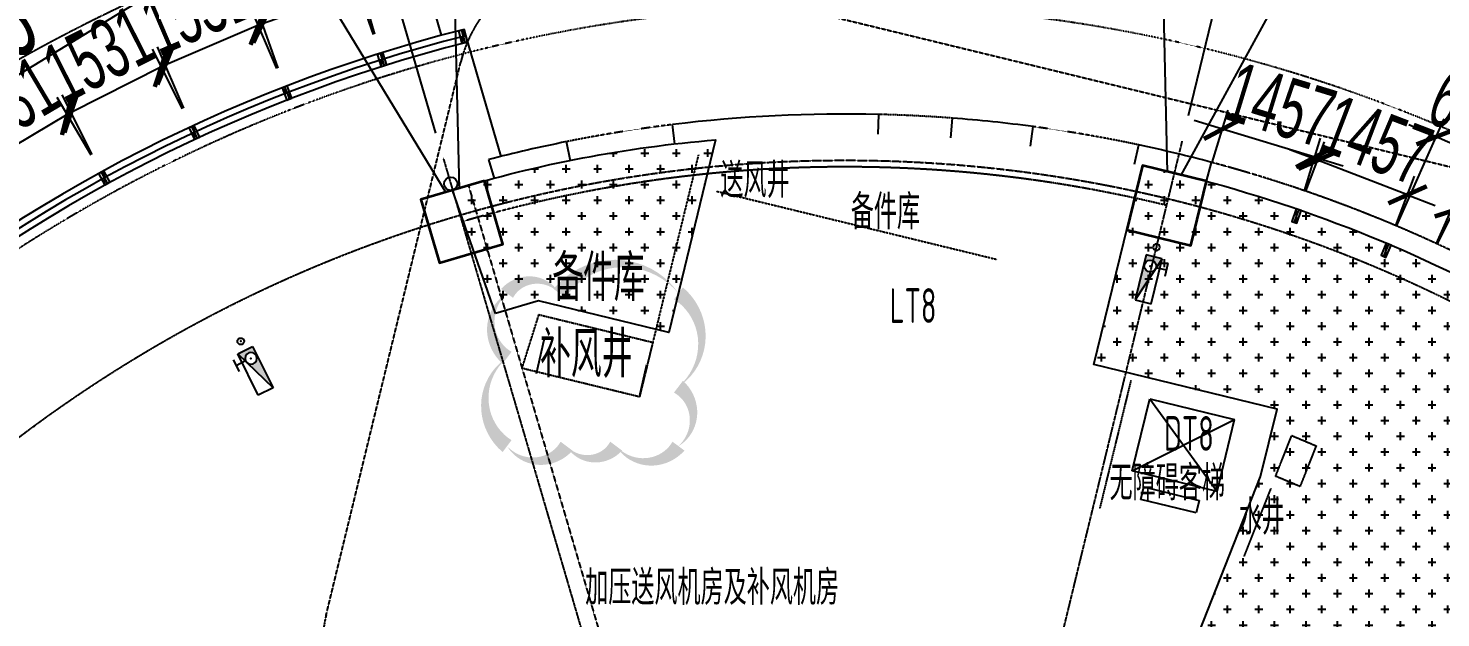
# Model space of a CAD drawing. Extents: x -668578 to 2331563, y -1202445 to 1620273.
# Drawn here: x 266101 to 287466, y 128770 to 137693 of the extents above; entities that cross this region are included whole.
import ezdxf

# ---------------------------------------------------------------- set-up
doc = ezdxf.new("R2010")
doc.units = 0
for name, pattern in [('CENTER2', [28.575, 19.05, -3.175, 3.175, -3.175]), ('DASH', [0.35, 0.25, -0.1]), ('DOT2', [0.125, 0, -0.125]), ('DOTE', [2.42, 2, -0.2, 0.02, -0.2]), ('HIDDEN', [9.525, 6.35, -3.175])]:
    doc.linetypes.add(name, pattern=pattern)
doc.layers.get('0').update_dxf_attribs({"color": 8})
doc.layers.get('Defpoints').update_dxf_attribs({"color": 8})
for name, color, linetype in [('#标注', 8, 'Continuous'), ('#轴线', 8, 'CENTER2'), ('A-AL', 8, 'Continuous'), ('A-BEAM-PLAN-C', 8, 'Continuous'), ('A-DIMS-150', 8, 'Continuous'), ('A-DOOR-HEAD', 8, 'HIDDEN'), ('A-EVTR', 8, 'Continuous'), ('A-FLOR-OTLN', 8, 'DOT2'), ('A-GLASS', 8, 'Continuous'), ('A-WIND-FRAM', 8, 'Continuous'), ('C-AXIS', 8, 'DOTE'), ('G-EVAC', 8, 'Continuous'), ('G-PATT', 8, 'Continuous'), ('L立面-细线', 8, 'Continuous'), ('WINDOW', 8, 'Continuous'), ('外轮廓', 8, 'Continuous'), ('建-文字', 8, 'Continuous'), ('水-消防-消火栓', 8, 'Continuous'), ('水-消防-消火栓-标识', 8, 'Continuous')]:
    doc.layers.add(name, color=color, linetype=linetype)
doc.layers.add('水-修改20240624', color=8, linetype='Continuous', plot=False)
doc.layers.add('砼柱', color=8, linetype='Continuous', lineweight=35)
doc.styles.add('JHZX', font='jrs.shx', dxfattribs={"width": 0.6, "bigfont": 'jhz.shx'})
doc.styles.add('XD2008', font='xd-hzs.shx', dxfattribs={"width": 0.7, "bigfont": 'xd-hztxt.shx'})
doc.dimstyles.new('JZBZ-300', dxfattribs={"dimscale": 300, "dimtxt": 3, "dimasz": 1.5, "dimexe": 1, "dimexo": 1, "dimgap": 0.5, "dimtad": 1, "dimdec": 0, "dimdsep": 46, "dimtxsty": 'JHZX', "dimblk1": 'ARCHTICK', "dimblk2": 'ARCHTICK', "dimsah": 1, "dimcen": 0, "dimclrd": 1, "dimclre": 1, "dimclrt": 2, "dimazin": 2, "dimtfac": 1, "dimtdec": 0, "dimtix": 1, "dimtmove": 0, "dimatfit": 3, "dimfxl": 0, "dimtolj": 1, "dimlwd": -1, "dimlwe": -1, "dimarcsym": 0})
doc.dimstyles.new('JZBZ-400', dxfattribs={"dimscale": 400, "dimtxt": 3, "dimasz": 1.5, "dimexe": 1, "dimexo": 1, "dimgap": 0.5, "dimtad": 1, "dimdec": 0, "dimdsep": 46, "dimtxsty": 'JHZX', "dimblk1": 'ARCHTICK', "dimblk2": 'ARCHTICK', "dimsah": 1, "dimcen": 0, "dimclrd": 1, "dimclre": 1, "dimclrt": 2, "dimazin": 2, "dimtfac": 1, "dimtdec": 0, "dimtix": 1, "dimtmove": 0, "dimatfit": 3, "dimfxl": 0, "dimtolj": 1, "dimlwd": -1, "dimlwe": -1, "dimarcsym": 0})
pattern_1 = [(0, (-1641300.24, -145898.36), (238.125, 238.125), [119.0625, -357.1875]), (90, (-1641240.7, -145957.89), (-238.125, 238.125), [119.0625, -357.1875])]

# ---------------------------------------------------------------- blocks, each defined once
blk = doc.blocks.new('_ARCHTICK')
at = {"color": 0, "linetype": 'ByBlock', "const_width": 0.15}
blk.add_lwpolyline([(-0.5, -0.5), (0.5, 0.5)], dxfattribs=at)
blk = doc.blocks.new('*D2918')
at = {"layer": '#标注', "ltscale": 300, "transparency": 16777216}
for p, q in [((52517, 44290), (60086, 50671)), ((174425, -21557), (175612, -11729))]:
    blk.add_line(p, q, dxfattribs=at)
blk.add_arc((197092, 166179), 179600, 220.13382, 263.11563, dxfattribs=at)
at = {"layer": 'Defpoints', "color": 0, "ltscale": 300, "transparency": 16777216}
for p in [(197092, 166179), (52212, 44032), (92699, 20035), (174378, -21955)]:
    blk.add_point(p, dxfattribs=at)
at = {"layer": '#标注', "ltscale": 300, "transparency": 16777216, "xscale": 600, "yscale": 600, "zscale": 600}
for p, rotation in [((59781, 50414), 130.1338192809486), ((175564, -12126), 353.1156299250185)]:
    blk.add_blockref('_ARCHTICK', p, dxfattribs=dict(at, rotation=rotation))
at = {"layer": '#标注', "ltscale": 300, "transparency": 16777216, "insert": (112118, 8861), "char_height": 1200, "attachment_point": 5, "rotation": 331.6247, "style": 'JHZX'}
blk.add_mtext('\\A1;42.98°', dxfattribs=at)
blk = doc.blocks.new('*D2945')
at = {"layer": '#标注', "ltscale": 300, "transparency": 16777216}
for p, q in [((159702, 12461), (161475, 19749)), ((169694, 6997), (174873, 12422))]:
    blk.add_line(p, q, dxfattribs=at)
blk.add_arc((154503, -8916), 29100, 46.329, 76.329, dxfattribs=at)
at = {"layer": 'Defpoints', "color": 0, "ltscale": 300, "transparency": 16777216}
for p in [(170636, 15302), (159608, 12072), (169418, 6708), (154503, -8916)]:
    blk.add_point(p, dxfattribs=at)
at = {"layer": '#标注', "ltscale": 300, "transparency": 16777216, "xscale": 600, "yscale": 600, "zscale": 600}
for p, rotation in [((161380, 19360), 166.3290280231338), ((174597, 12133), 316.3290280231257)]:
    blk.add_blockref('_ARCHTICK', p, dxfattribs=dict(at, rotation=rotation))
at = {"layer": '#标注', "ltscale": 300, "transparency": 16777216, "insert": (168848, 17318), "char_height": 1200, "attachment_point": 5, "rotation": 331.329, "style": 'JHZX'}
blk.add_mtext('\\A1;30°', dxfattribs=at)
blk = doc.blocks.new('*D2946')
at = {"layer": '#标注', "ltscale": 300, "transparency": 16777216}
for p, q in [((159702, 12461), (161475, 19749)), ((148317, 12197), (146209, 19394))]:
    blk.add_line(p, q, dxfattribs=at)
blk.add_arc((154503, -8916), 29100, 76.329, 106.329, dxfattribs=at)
at = {"layer": 'Defpoints', "color": 0, "ltscale": 300, "transparency": 16777216}
for p in [(156366, 20125), (159608, 12072), (148430, 11813), (154503, -8916)]:
    blk.add_point(p, dxfattribs=at)
at = {"layer": '#标注', "ltscale": 300, "transparency": 16777216, "xscale": 600, "yscale": 600, "zscale": 600}
for p, rotation in [((161380, 19360), 346.3290280231337), ((146321, 19011), 196.3290280231265)]:
    blk.add_blockref('_ARCHTICK', p, dxfattribs=dict(at, rotation=rotation))
at = {"layer": '#标注', "ltscale": 300, "transparency": 16777216, "insert": (153809, 20976), "char_height": 1200, "attachment_point": 5, "rotation": 1.329, "style": 'JHZX'}
blk.add_mtext('\\A1;30°', dxfattribs=at)
blk = doc.blocks.new('*D2947')
at = {"layer": '#标注', "ltscale": 300, "transparency": 16777216}
for p, q in [((148317, 12197), (146209, 19394)), ((138590, 6276), (133165, 11455))]:
    blk.add_line(p, q, dxfattribs=at)
blk.add_arc((154503, -8916), 29100, 106.329, 136.329, dxfattribs=at)
at = {"layer": 'Defpoints', "color": 0, "ltscale": 300, "transparency": 16777216}
for p in [(141596, 17166), (148430, 11813), (138879, 6000), (154503, -8916)]:
    blk.add_point(p, dxfattribs=at)
at = {"layer": '#标注', "ltscale": 300, "transparency": 16777216, "xscale": 600, "yscale": 600, "zscale": 600}
for p, rotation in [((146321, 19011), 16.32902802312659), ((133454, 11178), 226.3290280231246)]:
    blk.add_blockref('_ARCHTICK', p, dxfattribs=dict(at, rotation=rotation))
at = {"layer": '#标注', "ltscale": 300, "transparency": 16777216, "insert": (138956, 16625), "char_height": 1200, "attachment_point": 5, "rotation": 31.329, "style": 'JHZX'}
blk.add_mtext('\\A1;30°', dxfattribs=at)
blk = doc.blocks.new('*D2992')
at = {"layer": '#标注', "ltscale": 300, "transparency": 16777216}
for p, q in [((159587, 11549), (162128, 16196)), ((161936, 15845), (171338, 10705)), ((168988, 6408), (171530, 11055))]:
    blk.add_line(p, q, dxfattribs=at)
at = {"layer": 'Defpoints', "color": 0, "ltscale": 300, "transparency": 16777216}
for p in [(159395, 11198), (171338, 10705), (168796, 6057)]:
    blk.add_point(p, dxfattribs=at)
at = {"layer": '#标注', "ltscale": 300, "transparency": 16777216, "xscale": 600, "yscale": 600, "zscale": 600}
for p, rotation in [((161936, 15845), 151.3290280231367), ((171338, 10705), 331.3290280231367)]:
    blk.add_blockref('_ARCHTICK', p, dxfattribs=dict(at, rotation=rotation))
at = {"layer": '#标注', "ltscale": 300, "transparency": 16777216, "insert": (167021, 13977), "char_height": 1200, "attachment_point": 5, "rotation": 331.329, "style": 'JHZX'}
blk.add_mtext('\\A1;10715', dxfattribs=at)
blk = doc.blocks.new('*D2982')
at = {"layer": '#标注', "ltscale": 300, "transparency": 16777216}
for p, q in [((159386, 11598), (159263, 16893)), ((148673, 11349), (148551, 16645)), ((148560, 16245), (159272, 16493))]:
    blk.add_line(p, q, dxfattribs=at)
at = {"layer": 'Defpoints', "color": 0, "ltscale": 300, "transparency": 16777216}
for p in [(159272, 16493), (159395, 11198), (148683, 10949)]:
    blk.add_point(p, dxfattribs=at)
at = {"layer": '#标注', "ltscale": 300, "transparency": 16777216, "xscale": 600, "yscale": 600, "zscale": 600}
for p, rotation in [((159272, 16493), 1.329038089005094), ((148560, 16245), 181.3290380890051)]:
    blk.add_blockref('_ARCHTICK', p, dxfattribs=dict(at, rotation=rotation))
at = {"layer": '#标注', "ltscale": 300, "transparency": 16777216, "insert": (153897, 17169), "char_height": 1200, "attachment_point": 5, "rotation": 1.329, "style": 'JHZX'}
blk.add_mtext('\\A1;10715', dxfattribs=at)
blk = doc.blocks.new('*D2983')
at = {"layer": '#标注', "ltscale": 300, "transparency": 16777216}
for p, q in [((148475, 11291), (145721, 15816)), ((136776, 9903), (145929, 15474)), ((139322, 5720), (136568, 10244))]:
    blk.add_line(p, q, dxfattribs=at)
at = {"layer": 'Defpoints', "color": 0, "ltscale": 300, "transparency": 16777216}
for p in [(145929, 15474), (148683, 10949), (139530, 5378)]:
    blk.add_point(p, dxfattribs=at)
at = {"layer": '#标注', "ltscale": 300, "transparency": 16777216, "xscale": 600, "yscale": 600, "zscale": 600}
for p, rotation in [((145929, 15474), 31.32903808897055), ((136776, 9903), 211.3290380889705)]:
    blk.add_blockref('_ARCHTICK', p, dxfattribs=dict(at, rotation=rotation))
at = {"layer": '#标注', "ltscale": 300, "transparency": 16777216, "insert": (140936, 13372), "char_height": 1200, "attachment_point": 5, "rotation": 31.329, "style": 'JHZX'}
blk.add_mtext('\\A1;10715', dxfattribs=at)
blk = doc.blocks.new('*D2587')
at = {"layer": '#标注', "color": 1, "ltscale": 300, "transparency": 16777216}
for p, q in [((287414, 134427), (287812, 135210)), ((289103, 134218), (287676, 134942)), ((288841, 133703), (289239, 134486))]:
    blk.add_line(p, q, dxfattribs=at)
at = {"layer": 'Defpoints', "color": 0, "ltscale": 300, "transparency": 16777216}
for p in [(287676, 134942), (287279, 134159), (288705, 133435)]:
    blk.add_point(p, dxfattribs=at)
at = {"layer": '#标注', "color": 1, "ltscale": 300, "transparency": 16777216, "xscale": 450, "yscale": 450, "zscale": 450}
for p, rotation in [((287676, 134942), 153.0969734617279), ((289103, 134218), 333.0969734617279)]:
    blk.add_blockref('_ARCHTICK', p, dxfattribs=dict(at, rotation=rotation))
at = {"layer": '#标注', "color": 2, "ltscale": 300, "transparency": 16777216, "insert": (288661, 135116), "char_height": 900, "attachment_point": 5, "rotation": 333.097, "style": 'JHZX'}
blk.add_mtext('\\A1;1600', dxfattribs=at)
blk = doc.blocks.new('*D2588')
at = {"layer": '#标注', "color": 1, "ltscale": 300, "transparency": 16777216}
for p, q in [((286798, 134699), (287516, 136323)), ((287395, 136049), (286983, 136231)), ((287996, 135783), (287395, 136049)), ((287400, 134434), (288117, 136057)), ((287996, 135783), (288408, 135601))]:
    blk.add_line(p, q, dxfattribs=at)
at = {"layer": 'Defpoints', "color": 0, "ltscale": 300, "transparency": 16777216}
for p in [(287395, 136049), (286677, 134425), (287279, 134159)]:
    blk.add_point(p, dxfattribs=at)
at = {"layer": '#标注', "color": 1, "ltscale": 300, "transparency": 16777216, "xscale": 450, "yscale": 450, "zscale": 450}
for p, rotation in [((287395, 136049), 336.1625765015066), ((287996, 135783), 156.1625765015067)]:
    blk.add_blockref('_ARCHTICK', p, dxfattribs=dict(at, rotation=rotation))
at = {"layer": '#标注', "color": 2, "ltscale": 300, "transparency": 16777216, "insert": (287938, 136465), "char_height": 900, "attachment_point": 5, "rotation": 336.1626, "style": 'JHZX'}
blk.add_mtext('\\A1;657', dxfattribs=at)
blk = doc.blocks.new('*D2589')
at = {"layer": '#标注', "color": 1, "ltscale": 300, "transparency": 16777216}
for p, q in [((285424, 135227), (285710, 135974)), ((285603, 135694), (285183, 135855)), ((286964, 135172), (285603, 135694)), ((286785, 134705), (287071, 135453)), ((286964, 135172), (287384, 135011))]:
    blk.add_line(p, q, dxfattribs=at)
at = {"layer": 'Defpoints', "color": 0, "ltscale": 300, "transparency": 16777216}
for p in [(285603, 135694), (285316, 134946), (286677, 134425)]:
    blk.add_point(p, dxfattribs=at)
at = {"layer": '#标注', "color": 1, "ltscale": 300, "transparency": 16777216, "xscale": 450, "yscale": 450, "zscale": 450}
for p, rotation in [((285603, 135694), 339.0342074233011), ((286964, 135172), 159.0342074233011)]:
    blk.add_blockref('_ARCHTICK', p, dxfattribs=dict(at, rotation=rotation))
at = {"layer": '#标注', "color": 2, "ltscale": 300, "transparency": 16777216, "insert": (286498, 135993), "char_height": 900, "attachment_point": 5, "rotation": 339.0342, "style": 'JHZX'}
blk.add_mtext('\\A1;1457', dxfattribs=at)
blk = doc.blocks.new('*D2590')
at = {"layer": '#标注', "color": 1, "ltscale": 300, "transparency": 16777216}
for p, q in [((284011, 135660), (284253, 136453)), ((284165, 136166), (283735, 136298)), ((285559, 135740), (284165, 136166)), ((285404, 135233), (285647, 136027)), ((285559, 135740), (285989, 135608))]:
    blk.add_line(p, q, dxfattribs=at)
at = {"layer": 'Defpoints', "color": 0, "ltscale": 300, "transparency": 16777216}
for p in [(284165, 136166), (283923, 135373), (285316, 134946)]:
    blk.add_point(p, dxfattribs=at)
at = {"layer": '#标注', "color": 1, "ltscale": 300, "transparency": 16777216, "xscale": 450, "yscale": 450, "zscale": 450}
for p, rotation in [((284165, 136166), 342.9921432981915), ((285559, 135740), 162.9921432981915)]:
    blk.add_blockref('_ARCHTICK', p, dxfattribs=dict(at, rotation=rotation))
at = {"layer": '#标注', "color": 2, "ltscale": 300, "transparency": 16777216, "insert": (285038, 136527), "char_height": 900, "attachment_point": 5, "rotation": 342.9921, "style": 'JHZX'}
blk.add_mtext('\\A1;1457', dxfattribs=at)
blk = doc.blocks.new('*D2591')
at = {"layer": '#标注', "color": 1, "ltscale": 300, "transparency": 16777216}
for p, q in [((272513, 137938), (272240, 138893)), ((272322, 138605), (272755, 138729)), ((271341, 137602), (271067, 138557)), ((272322, 138605), (271150, 138269)), ((271150, 138269), (270717, 138145))]:
    blk.add_line(p, q, dxfattribs=at)
at = {"layer": 'Defpoints', "color": 0, "ltscale": 300, "transparency": 16777216}
for p in [(271150, 138269), (272596, 137650), (271423, 137314)]:
    blk.add_point(p, dxfattribs=at)
at = {"layer": '#标注', "color": 1, "ltscale": 300, "transparency": 16777216, "xscale": 450, "yscale": 450, "zscale": 450}
for p, rotation in [((272322, 138605), 195.9844258466032), ((271150, 138269), 15.98442584660314)]:
    blk.add_blockref('_ARCHTICK', p, dxfattribs=dict(at, rotation=rotation))
at = {"layer": '#标注', "color": 2, "ltscale": 300, "transparency": 16777216, "insert": (271571, 139014), "char_height": 900, "attachment_point": 5, "rotation": 15.9844, "style": 'JHZX'}
blk.add_mtext('\\A1;1220', dxfattribs=at)
blk = doc.blocks.new('*D2592')
at = {"layer": '#标注', "color": 1, "ltscale": 300, "transparency": 16777216}
for p, q in [((271324, 137597), (270989, 138551)), ((271088, 138268), (269643, 137761)), ((269879, 137090), (269544, 138044))]:
    blk.add_line(p, q, dxfattribs=at)
at = {"layer": 'Defpoints', "color": 0, "ltscale": 300, "transparency": 16777216}
for p in [(269643, 137761), (271423, 137314), (269978, 136807)]:
    blk.add_point(p, dxfattribs=at)
at = {"layer": '#标注', "color": 1, "ltscale": 300, "transparency": 16777216, "xscale": 450, "yscale": 450, "zscale": 450}
for p, rotation in [((271088, 138268), 19.35422187620374), ((269643, 137761), 199.3542218762038)]:
    blk.add_blockref('_ARCHTICK', p, dxfattribs=dict(at, rotation=rotation))
at = {"layer": '#标注', "color": 2, "ltscale": 300, "transparency": 16777216, "insert": (270167, 138580), "char_height": 900, "attachment_point": 5, "rotation": 19.3542, "style": 'JHZX'}
blk.add_mtext('\\A1;1531', dxfattribs=at)
blk = doc.blocks.new('*D2593')
at = {"layer": '#标注', "color": 1, "ltscale": 300, "transparency": 16777216}
for p, q in [((269861, 137083), (269464, 138013)), ((269582, 137737), (268174, 137136)), ((268453, 136482), (268056, 137412))]:
    blk.add_line(p, q, dxfattribs=at)
at = {"layer": 'Defpoints', "color": 0, "ltscale": 300, "transparency": 16777216}
for p in [(268174, 137136), (269979, 136807), (268570, 136206)]:
    blk.add_point(p, dxfattribs=at)
at = {"layer": '#标注', "color": 1, "ltscale": 300, "transparency": 16777216, "xscale": 450, "yscale": 450, "zscale": 450}
for p, rotation in [((269582, 137737), 23.10291599114328), ((268174, 137136), 203.1029159911433)]:
    blk.add_blockref('_ARCHTICK', p, dxfattribs=dict(at, rotation=rotation))
at = {"layer": '#标注', "color": 2, "ltscale": 300, "transparency": 16777216, "insert": (268642, 137988), "char_height": 900, "attachment_point": 5, "rotation": 23.1029, "style": 'JHZX'}
blk.add_mtext('\\A1;1531', dxfattribs=at)
blk = doc.blocks.new('*D2594')
at = {"layer": '#标注', "color": 1, "ltscale": 300, "transparency": 16777216}
for p, q in [((268435, 136474), (267979, 137376)), ((268114, 137108), (266748, 136417)), ((267069, 135782), (266613, 136684))]:
    blk.add_line(p, q, dxfattribs=at)
at = {"layer": 'Defpoints', "color": 0, "ltscale": 300, "transparency": 16777216}
for p in [(266748, 136417), (268571, 136206), (267205, 135514)]:
    blk.add_point(p, dxfattribs=at)
at = {"layer": '#标注', "color": 1, "ltscale": 300, "transparency": 16777216, "xscale": 450, "yscale": 450, "zscale": 450}
for p, rotation in [((268114, 137108), 26.85161010608282), ((266748, 136417), 206.8516101060829)]:
    blk.add_blockref('_ARCHTICK', p, dxfattribs=dict(at, rotation=rotation))
at = {"layer": '#标注', "color": 2, "ltscale": 300, "transparency": 16777216, "insert": (267160, 137298), "char_height": 900, "attachment_point": 5, "rotation": 26.8516, "style": 'JHZX'}
blk.add_mtext('\\A1;1531', dxfattribs=at)
blk = doc.blocks.new('*D2595')
at = {"layer": '#标注', "color": 1, "ltscale": 300, "transparency": 16777216}
for p, q in [((267053, 135773), (266538, 136643)), ((266690, 136385), (265372, 135606)), ((265735, 134993), (265220, 135864))]:
    blk.add_line(p, q, dxfattribs=at)
at = {"layer": 'Defpoints', "color": 0, "ltscale": 300, "transparency": 16777216}
for p in [(265372, 135606), (267205, 135515), (265887, 134735)]:
    blk.add_point(p, dxfattribs=at)
at = {"layer": '#标注', "color": 1, "ltscale": 300, "transparency": 16777216, "xscale": 450, "yscale": 450, "zscale": 450}
for p, rotation in [((266690, 136385), 30.6003042210222), ((265372, 135606), 210.6003042210222)]:
    blk.add_blockref('_ARCHTICK', p, dxfattribs=dict(at, rotation=rotation))
at = {"layer": '#标注', "color": 2, "ltscale": 300, "transparency": 16777216, "insert": (265726, 136512), "char_height": 900, "attachment_point": 5, "rotation": 30.6003, "style": 'JHZX'}
blk.add_mtext('\\A1;1531', dxfattribs=at)
blk = doc.blocks.new('A$C3A516E1D')
at = {"layer": '砼柱', "lineweight": 35}
for points in [[(34984, 49313), (34012, 49549), (33776, 48577), (34747, 48341)], [(24059, 49318), (23099, 49037), (23380, 48077), (24340, 48358)]]:
    blk.add_lwpolyline(points, close=True, dxfattribs=at)
blk = doc.blocks.new('幕墙分隔')
for p, q in [((-40, -100), (40, 100)), ((0, 100), (0, -100))]:
    blk.add_line(p, q)
blk.add_lwpolyline([(-40, 100), (40, 100), (40, -100), (-40, -100)], close=True)
blk = doc.blocks.new('A$C2C9543EE')
at = {"layer": 'A-DIMS-150'}
h = blk.add_hatch(dxfattribs=at)
h.set_pattern_fill('CROSS', color=8, scale=150)
h.set_pattern_definition(pattern_1)
edge = h.paths.add_edge_path()
edge.add_line((79456, 96226), (78805, 98095))
edge.add_arc((84329, 79980), 18939, 94.6808, 106.9601, ccw=False)
edge.add_line((82784, 98855), (82074, 95938))
edge.add_line((82074, 95938), (80106, 96417))
edge.add_line((80106, 96417), (79456, 96226))
h = blk.add_hatch(dxfattribs=at)
h.set_pattern_fill('CROSS', color=8, scale=150)
h.set_pattern_definition(pattern_1)
edge = h.paths.add_edge_path()
edge.add_arc((84855, 78029), 11986, 46.1296, 68.6053)
edge.add_line((89227, 89190), (91024, 93760))
edge.add_line((91024, 93760), (91275, 94781))
edge.add_line((91275, 94781), (88505, 95454))
edge.add_line((88505, 95454), (89238, 98466))
edge.add_arc((84692, 77785), 21175, 46.3551, 77.6031, ccw=False)
edge.add_line((99307, 93108), (93161, 86670))
at = {"layer": '水-修改20240624'}
for points in [[(79456, 96226), (78805, 98095, -0.05363), (82784, 98855), (82074, 95938), (80106, 96417)], [(93161, 86670, 0.098384), (89227, 89190), (91024, 93760), (91275, 94781), (88505, 95454), (89238, 98466, -0.137196), (99307, 93108)]]:
    blk.add_lwpolyline(points, format="xyb", close=True, dxfattribs=at)
blk = doc.blocks.new('消火栓箱-111')
blk.add_hatch(color=256).paths.add_polyline_path([(-200, -54), (-200, -60, -0.414214), (-110, -150, -1), (-290, -150, -0.414214), (-200, -60), (-200, -54), (-350, 0), (-350, -250), (350, -250)])
for p, q in [((350, 0), (-350, 0)), ((-350, 0), (350, -250)), ((-350, 0), (-350, -250)), ((-300, 100), (-100, 100)), ((-200, -60), (-200, 100)), ((350, -250), (350, 0)), ((-350, -250), (350, -250))]:
    blk.add_line(p, q)
blk.add_circle((-200, -150), 90)
blk.add_point((-200, -150))
at = {"layer": '水-消防-消火栓'}
blk.add_arc((-350, 0), 700, 359.9687, 0, dxfattribs=at)
blk = doc.blocks.new('立管-R75-1')
at = {"linetype": 'Continuous'}
blk.add_circle((0, 0), 75, dxfattribs=at)
blk.add_point((0, 0), dxfattribs=at)
blk = doc.blocks.new('DSGDFG')
at = {"layer": '#轴线', "ltscale": 200}
for radius in [206950, 212800, 220600, 228400, 236200, 244000, 251800, 257800]:
    blk.add_arc((197092.2, 166179.2), radius, 218.438892, 265.140584, dxfattribs=at)
at = {"layer": 'C-AXIS', "ltscale": 2}
for p, q in [((157338.8, 2744.5), (159607.7, 12072.5)), ((148429.7, 11813.2), (153659.2, -6036.6))]:
    blk.add_line(p, q, dxfattribs=at)
blk.add_circle((154502.6, -8915.6), 20700, dxfattribs=at)
at = {"layer": '#标注', "ltscale": 300}
for base, center, p1, p2, picture, middle in [((92698.6, 20034.9), (197092.1, 166179.2), (52211.6, 44032.2), (174377.5, -21954.5), '*D2918', (112118.4, 8861.3)), ((156365.8, 20124.7), (154502.6, -8915.6), (159607.7, 12072.5), (148429.7, 11813.2), '*D2946', (153809.1, 20976.4)), ((170636.3, 15302.5), (154502.6, -8915.6), (169417.8, 6708.1), (159607.7, 12072.5), '*D2945', (168848, 17318.4)), ((141596, 17165.7), (154502.6, -8915.6), (148429.7, 11813.2), (138879, 5999.6), '*D2947', (138956.1, 16624.9))]:
    dim = blk.add_angular_dim_3p(base=base, center=center, p1=p1, p2=p2, dimstyle='JZBZ-400', override={"dimclrd": 256, "dimclre": 256, "dimclrt": 256}, dxfattribs=at)
    dim.commit()
    dim.dimension.update_dxf_attribs({"geometry": picture, "text_midpoint": middle})
for p1, p2, picture, middle in [((148682.8, 10949.5), (159395, 11198), '*D2982', (153897.5, 17169)), ((159395, 11198), (168796.3, 6057.1), '*D2992', (167020.8, 13976.9)), ((139530, 5378.1), (148682.8, 10949.5), '*D2983', (140936.3, 13371.7))]:
    dim = blk.add_aligned_dim(p1=p1, p2=p2, distance=5296.9, dimstyle='JZBZ-400', override={"dimclrd": 256, "dimclre": 256, "dimclrt": 256}, dxfattribs=at)
    dim.commit()
    dim.dimension.update_dxf_attribs({"geometry": picture, "text_midpoint": middle})
blk = doc.blocks.new('HJGHJ')
at = {"layer": '#标注', "ltscale": 300}
for p1, p2, distance, picture, middle in [((272595.7, 137649.9), (271423.2, 137314), -993.3, '*D2591', (271570.7, 139013.7)), ((271423.2, 137314), (269978.4, 136806.5), -1011.3, '*D2592', (270166.8, 138580.5)), ((269978.9, 136806.7), (268570.5, 136205.9), -1011.3, '*D2593', (268642.5, 137988.4)), ((268571, 136206.1), (267204.8, 135514.4), -1011.3, '*D2594', (267160.1, 137297.8)), ((267205.3, 135514.7), (265887.3, 134735.2), -1011.3, '*D2595', (265726, 136511.9)), ((285316.4, 134946.4), (283922.9, 135372.7), -829.5, '*D2590', (285037.8, 136526.6)), ((287278.6, 134159.3), (286677.2, 134425), -1775.2, '*D2588', (287937.8, 136464.8)), ((286677.2, 134425), (285316.4, 134946.4), -800.4, '*D2589', (286497.9, 135993.4)), ((288705.4, 133435.3), (287278.6, 134159.3), -878.2, '*D2587', (288660.9, 135115.5))]:
    dim = blk.add_aligned_dim(p1=p1, p2=p2, distance=distance, dimstyle='JZBZ-300', dxfattribs=at)
    dim.commit()
    dim.dimension.update_dxf_attribs({"geometry": picture, "text_midpoint": middle})

msp = doc.modelspace()

# ---------------------------------------------------------------- linework, layer by layer
at = {"layer": 'A-AL'}
for p, q in [((278957.1, 136088.4), (278964.3, 136388.3)), ((280055.7, 136033.3), (280078.5, 136332.5)), ((275880, 135937.1), (275843.4, 136234.9)), ((281259.1, 135906.8), (281299.1, 136204.1)), ((274300.4, 135682.1), (274241.4, 135976.2)), ((282835.7, 135633.9), (282898, 135927.4)), ((273061.4, 135704.5), (273145.8, 135416.4)), ((283924.3, 135378.5), (284000.5, 135662.5))]:
    msp.add_line(p, q, dxfattribs=at)
for start, end in [(88.62707, 97.00036), (82.35342, 85.63975), (101.34612, 104.58847), (74.97156, 78.00768)]:
    msp.add_arc((278451.5, 114994.4), 21400, start, end, dxfattribs=at)
at = {"layer": 'A-AL', "linetype": 'DASH', "ltscale": 0.8}
for start, end in [(85.63975, 88.62707), (97.00036, 101.34612), (78.00768, 82.35342)]:
    msp.add_arc((278451.5, 114994.4), 21400, start, end, dxfattribs=at)
at = {"layer": 'A-AL', "linetype": 'DASH'}
msp.add_arc((278451.5, 114994.4), 21400, 51.24613, 74.97156, dxfattribs=at)
at = {"layer": 'A-BEAM-PLAN-C', "linetype": 'DASH'}
msp.add_line((282779.3, 132363.7), (282306.1, 130418.4), dxfattribs=at)
for points in [[(273825.1, 133358.1), (275547, 132939.3), (275346.1, 132113.4), (273570.1, 132545.4)], [(285212.2, 131528.4), (285580.8, 131372.8), (285336.7, 130756.2), (284968.2, 130912.1)]]:
    msp.add_lwpolyline(points, close=True, dxfattribs=at)
at = {"layer": 'A-DIMS-150', "color": 8}
msp.add_lwpolyline([(273343.2, 133680.5, 0, 225, 0.5), (273343.2, 132705.5, 0, 225, 0.5), (273343.2, 131368, 0, 225, 0.5), (274243.2, 131368, 0, 225, 0.5), (274993.2, 131368, 0, 225, 0.5), (275935.7, 131368, 0, 225, 0.5), (275935.7, 132268, 0, 225, 0.5), (275935.7, 133680.5, 0, 225, 0.5), (274135.7, 133680.5, 0, 225, 0.5)], format="xyseb", close=True, dxfattribs=at)
at = {"layer": 'A-DOOR-HEAD', "ltscale": 0.05}
for p, q in [((276237.1, 135776.8), (275346.1, 132113.4)), ((272759.1, 135313.6), (275261.4, 126772.6)), ((276514.7, 135225.3), (280754.5, 134194.1)), ((284894.6, 130726.1), (284490, 129704.2))]:
    msp.add_line(p, q, dxfattribs=at)
msp.add_arc((278451.5, 114994.4), 20600, 76.32903, 106.32903, dxfattribs=at)
at = {"layer": 'A-EVTR'}
for p, q in [((282799.7, 130994.9), (283064.4, 132083.1)), ((283064.4, 132083.1), (284347, 131771.2)), ((283064.4, 132083.1), (284082.3, 130682.9)), ((282799.7, 130994.9), (284347, 131771.2)), ((284082.3, 130682.9), (284347, 131771.2)), ((284082.3, 130682.9), (282799.7, 130994.9)), ((282930.1, 130560.6), (282976.3, 130750.6)), ((283767, 130357), (282930.1, 130560.6)), ((282976.3, 130750.6), (283813.3, 130547)), ((283813.3, 130547), (283767, 130357))]:
    msp.add_line(p, q, dxfattribs=at)
at = {"layer": 'A-FLOR-OTLN'}
for points in [[(144723.5, 144904.2), (123725.4, 127200.9, 0.4137557), (123453.2, 124033.1, 0.1896725), (289602.9, 33911, 0.4147861), (292110.8, 35874.5), (301329.9, 112232.2, 0.3799313), (283898, 137386.1, 0.2364517)], [(283898, 137386.1, 0.6765281), (259047.8, 102562.8, 0.5003143)]]:
    msp.add_lwpolyline(points, format="xyb", dxfattribs=at)
at = {"layer": 'A-GLASS'}
msp.add_line((273255.3, 135754), (272692.6, 137674.7), dxfattribs=at)
for radius, start, end in [(23400, 104.24731, 212.36615), (23300, 104.23837, 212.48219), (23200, 104.22936, 212.59903)]:
    msp.add_arc((278451.5, 114994.4), radius, start, end, dxfattribs=at)
at = {"layer": 'A-WIND-FRAM'}
for p in [(271453.2, 137218.6), (270014.7, 136713.3), (268612.3, 136115), (267252, 135426.3), (285316.5, 134946.4), (286677.3, 134425)]:
    msp.add_point(p, dxfattribs=at)
at = {"layer": 'Defpoints'}
msp.add_circle((272491.1, 135339.3), 100, dxfattribs=at)
at = {"layer": 'G-EVAC'}
msp.add_line((272353.9, 137586), (268979.5, 149103.7), dxfattribs=at)
msp.add_arc((278451.5, 114994.4), 35400, 47.13831, 196.82796, dxfattribs=at)
at = {"layer": 'G-PATT', "linetype": 'DASH', "ltscale": 3}
msp.add_lwpolyline([(275058.3, 138648.7), (292731.9, 134349.8, -0.4142136), (294202.6, 131933.7), (292166.1, 123561.3, -0.4142136), (289750, 122090.7), (272076.4, 126389.6, -0.4142136), (270605.7, 128805.6), (272642.2, 137178, -0.4142136)], format="xyb", close=True, dxfattribs=at)
at = {"layer": 'L立面-细线'}
msp.add_point((266188.4, 131670.9), dxfattribs=at)
at = {"layer": 'WINDOW'}
for p, q in [((273786.1, 132469.3), (273902.5, 132979.3)), ((275346.1, 132113.4), (275457.3, 132601.1))]:
    msp.add_line(p, q, dxfattribs=at)
at = {"layer": '外轮廓', "color": 3, "linetype": 'DASH', "ltscale": 5}
msp.add_lwpolyline([(247962, 95189.5, -0.0557711), (206693.7, 116160.7, 0.0893479), (198834.6, 119514.7), (198303.9, 119636.3, -0.1125361), (188734.2, 124250.3, -0.0289167), (170483.8, 140623, 0.4135318), (166811.2, 140640.7), (136046.8, 110241.2, 0.4147813), (136028.4, 106560.7, 0.1704917), (291409.1, 31179.3, 0.412564), (294285.9, 33450.8), (303762.3, 111938.5, 1.1742183), (253463.5, 109937.5, 1.1742183)], format="xyb", dxfattribs=at)

# ---------------------------------------------------------------- block references
at = {"layer": '#标注'}
for name, p in [('DSGDFG', (123948.9, 123910)), ('HJGHJ', (0, 0))]:
    msp.add_blockref(name, p, dxfattribs=at)
at = {"layer": 'A-AL'}
msp.add_blockref('A$C3A516E1D', (248940.5, 86065.8), dxfattribs=at)
at = {"layer": 'A-DIMS-150'}
msp.add_blockref('A$C2C9543EE', (193714.5, 37148.5), dxfattribs=at)
at = {"layer": 'A-WIND-FRAM'}
for p, rotation in [((272678.6, 137567.9), 14.34525329957606), ((271453.2, 137218.6), 17.47936521009696), ((268612.3, 136115), 24.9791691881824), ((267252, 135426.3), 28.72903772971903)]:
    msp.add_blockref('幕墙分隔', p, dxfattribs=dict(at, rotation=rotation))
at = {"layer": 'A-WIND-FRAM', "xscale": -1}
for p, rotation in [((270014.7, 136713.3), 21.22923401331975), ((285283.9, 134851.9), 341.0128796459152), ((286638.3, 134332.9), 337.1077140492951)]:
    msp.add_blockref('幕墙分隔', p, dxfattribs=dict(at, rotation=rotation))
at = {"layer": '水-消防-消火栓', "rotation": 256.3290280231146}
msp.add_blockref('消火栓箱-111', (283169.9, 133863.8), dxfattribs=at)
at = {"layer": '水-消防-消火栓', "xscale": -1, "rotation": 116.3290280231311}
msp.add_blockref('消火栓箱-111', (269424.1, 132450.9), dxfattribs=at)
at = {"layer": '水-消防-消火栓-标识'}
for p, xscale, yscale, zscale, rotation in [((283166.6, 134379.2), -0.666666666511447, 0.666666666511447, 0.6666666665114465, 168.637781560705), ((269314.3, 132954.5), 0.6666666665114469, 0.6666666665114469, 0.6666666665114469, 204.0202744855405)]:
    msp.add_blockref('立管-R75-1', p, dxfattribs=dict(at, xscale=xscale, yscale=yscale, zscale=zscale, rotation=rotation))

# ---------------------------------------------------------------- texts
at = {"layer": '建-文字', "style": 'XD2008', "width": 0.7}
for s, height, p in [('送风井', 525, (276569.5, 135128.2)), ('备件库', 525, (278542.5, 134649.5)), ('备件库', 700, (274027.4, 133564)), ('LT8', 525, (279130.2, 133232.6)), ('补风井', 700, (273843.4, 132407.2)), ('DT8', 525, (283281, 131296.9)), ('无障碍客梯', 525, (282456.5, 130548.2)), ('水井', 525, (284407.5, 130030.9)), ('加压送风机房及补风机房', 525, (274524.7, 128964.5))]:
    msp.add_text(s, height=height, dxfattribs=at).set_placement(p)

doc.saveas('drawing.dxf')
